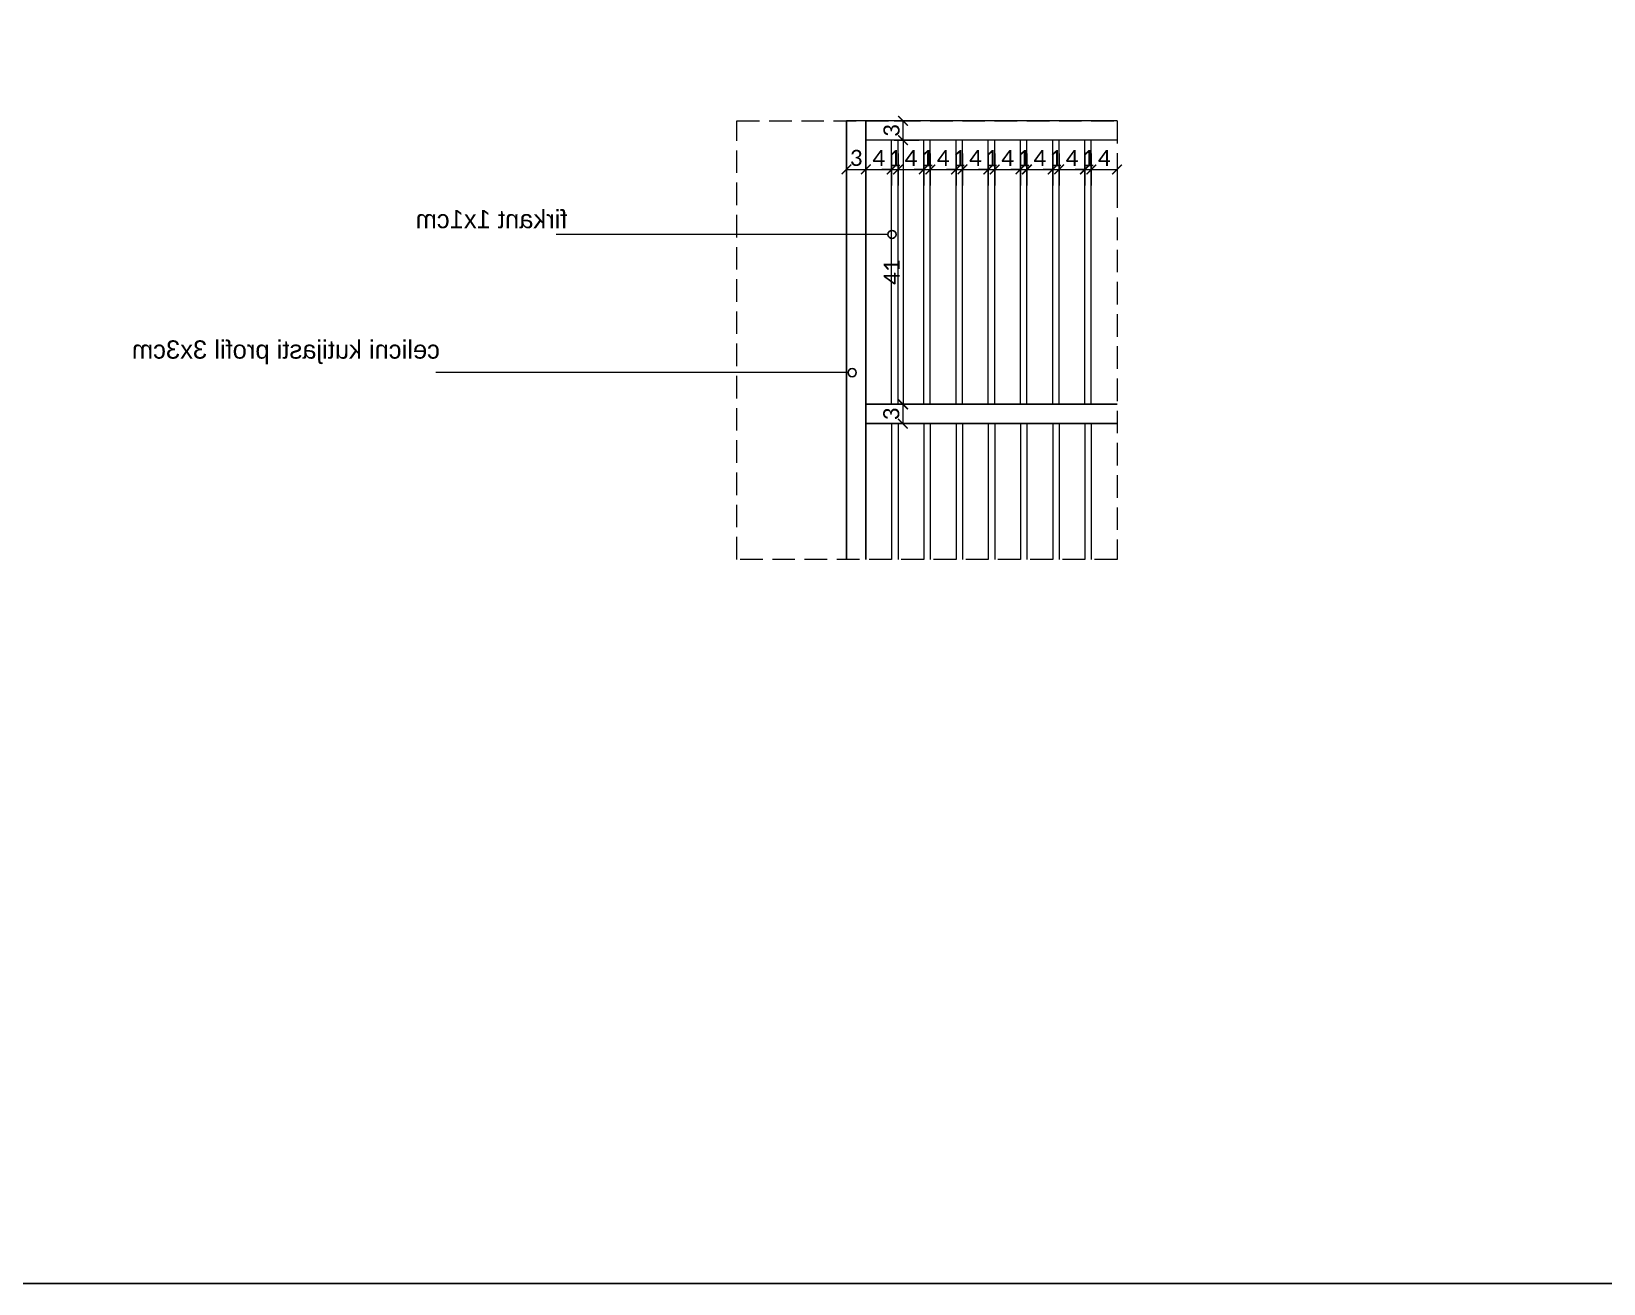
# Model space of a CAD drawing. Header units: centimetres. Extents: x -26724 to 60145, y -23645 to 6771.
# Drawn here: x -1317.7 to -829.7, y -74.5 to 314.3 of the extents above; entities that cross this region are included whole.
import ezdxf

# ---------------------------------------------------------------- set-up
doc = ezdxf.new("R2010")
doc.units = ezdxf.units.CM
doc.linetypes.add('737', pattern=[10, 7, -3])
for name, color, linetype, lineweight in [('2.IZGLED', 7, 'Continuous', 13), ('4.KOTE', 88, 'Continuous', 15), ('zid', 7, 'Continuous', 40)]:
    doc.layers.add(name, color=color, linetype=linetype, lineweight=lineweight)
doc.layers.add('3.IZGLED 2', color=7, linetype='Continuous', lineweight=9, true_color=0x4a4a4a)
doc.layers.add('tekst', color=7, linetype='Continuous')
doc.layers.add('tekst @ 50', color=7, linetype='Continuous')
doc.styles.add('Notes', font='arial.ttf', dxfattribs={"height": 3})
doc.styles.get("Standard").update_dxf_attribs({"font": 'calibri.ttf'})
doc.dimstyles.new('ja 1 30 izgledi zidova', dxfattribs={"dimtxt": 5, "dimasz": 3, "dimexe": 5, "dimexo": 5, "dimgap": 1, "dimtad": 1, "dimdec": 0, "dimtxsty": 'Standard', "dimblk": 'ARCHTICK', "dimcen": 2.5, "dimclrd": 256, "dimclrt": 7, "dimadec": 0, "dimazin": 0, "dimtfac": 1, "dimtdec": 0, "dimtix": 1, "dimtmove": 1, "dimatfit": 3, "dimldrblk": 'ARCHTICK', "dimfxl": 5, "dimfxlon": 1, "dimlwd": 0, "dimlwe": 9, "dimarcsym": 0})
doc.dimstyles.new('ja 1 50', dxfattribs={"dimtxt": 10, "dimasz": 5, "dimexe": 5, "dimexo": 5, "dimgap": 1, "dimtad": 1, "dimdec": 0, "dimtxsty": 'Standard', "dimblk": 'ARCHTICK', "dimcen": 2.5, "dimclrd": 256, "dimclrt": 7, "dimadec": 0, "dimazin": 0, "dimtfac": 1, "dimtdec": 0, "dimtix": 1, "dimtmove": 1, "dimatfit": 3, "dimldrblk": 'ARCHTICK', "dimfxl": 10, "dimfxlon": 1, "dimlwd": 0, "dimlwe": 9, "dimarcsym": 0})

# ---------------------------------------------------------------- blocks, each defined once
blk = doc.blocks.new('_ArchTick')
at = {"color": 0, "linetype": 'ByBlock', "const_width": 0.15}
blk.add_lwpolyline([(-0.5, -0.5), (0.5, 0.5)], dxfattribs=at)
blk = doc.blocks.new('*D789')
at = {"layer": '4.KOTE', "color": 0, "lineweight": 9, "transparency": 16777216}
for p, q in [((-1064.72, 273.69), (-1064.72, 266.43)), ((-1058.72, 276.43), (-1058.72, 266.43))]:
    blk.add_line(p, q, dxfattribs=at)
at = {"layer": '4.KOTE', "lineweight": 0, "transparency": 16777216}
blk.add_line((-1064.72, 271.43), (-1058.72, 271.43), dxfattribs=at)
at = {"layer": 'Defpoints', "color": 0, "transparency": 16777216}
for p in [(-1064.72, 294.92, -27), (-1058.72, 288.92), (-1058.72, 271.43)]:
    blk.add_point(p, dxfattribs=at)
at = {"layer": '4.KOTE', "lineweight": 0, "transparency": 16777216, "xscale": 3, "yscale": 3, "zscale": 3, "rotation": 180}
blk.add_blockref('_ArchTick', (-1064.72, 271.43), dxfattribs=at)
at = {"layer": '4.KOTE', "lineweight": 0, "transparency": 16777216, "xscale": 3, "yscale": 3, "zscale": 3}
blk.add_blockref('_ArchTick', (-1058.72, 271.43), dxfattribs=at)
at = {"layer": '4.KOTE', "color": 7, "transparency": 16777216, "insert": (-1061.72, 275), "char_height": 5, "attachment_point": 5}
blk.add_mtext('3', dxfattribs=at)
blk = doc.blocks.new('*D790')
at = {"layer": '4.KOTE', "color": 0, "lineweight": 9, "transparency": 16777216}
for p, q in [((-1058.72, 276.43), (-1058.72, 266.43)), ((-1050.72, 276.43), (-1050.72, 266.43))]:
    blk.add_line(p, q, dxfattribs=at)
at = {"layer": '4.KOTE', "lineweight": 0, "transparency": 16777216}
blk.add_line((-1058.72, 271.43), (-1050.72, 271.43), dxfattribs=at)
at = {"layer": 'Defpoints', "color": 0, "transparency": 16777216}
for p in [(-1058.72, 303.18), (-1050.72, 288.92), (-1050.72, 271.43)]:
    blk.add_point(p, dxfattribs=at)
at = {"layer": '4.KOTE', "lineweight": 0, "transparency": 16777216, "xscale": 3, "yscale": 3, "zscale": 3, "rotation": 180}
blk.add_blockref('_ArchTick', (-1058.72, 271.43), dxfattribs=at)
at = {"layer": '4.KOTE', "lineweight": 0, "transparency": 16777216, "xscale": 3, "yscale": 3, "zscale": 3}
blk.add_blockref('_ArchTick', (-1050.72, 271.43), dxfattribs=at)
at = {"layer": '4.KOTE', "color": 7, "transparency": 16777216, "insert": (-1054.72, 274.95), "char_height": 5, "attachment_point": 5}
blk.add_mtext('4', dxfattribs=at)
blk = doc.blocks.new('*D791')
at = {"layer": '4.KOTE', "color": 0, "lineweight": 9, "transparency": 16777216}
for p, q in [((-1050.72, 276.43), (-1050.72, 266.43)), ((-1048.72, 276.43), (-1048.72, 266.43))]:
    blk.add_line(p, q, dxfattribs=at)
at = {"layer": '4.KOTE', "lineweight": 0, "transparency": 16777216}
for p, q in [((-1050.72, 271.43), (-1053.72, 271.43)), ((-1050.72, 271.43), (-1048.72, 271.43)), ((-1048.72, 271.43), (-1045.72, 271.43))]:
    blk.add_line(p, q, dxfattribs=at)
at = {"layer": 'Defpoints', "color": 0, "transparency": 16777216}
for p in [(-1050.72, 288.92), (-1048.72, 288.92), (-1048.72, 271.43)]:
    blk.add_point(p, dxfattribs=at)
at = {"layer": '4.KOTE', "lineweight": 0, "transparency": 16777216, "xscale": 3, "yscale": 3, "zscale": 3}
blk.add_blockref('_ArchTick', (-1050.72, 271.43), dxfattribs=at)
at = {"layer": '4.KOTE', "lineweight": 0, "transparency": 16777216, "xscale": 3, "yscale": 3, "zscale": 3, "rotation": 180}
blk.add_blockref('_ArchTick', (-1048.72, 271.43), dxfattribs=at)
at = {"layer": '4.KOTE', "color": 7, "transparency": 16777216, "insert": (-1049.72, 274.94), "char_height": 5, "attachment_point": 5}
blk.add_mtext('1', dxfattribs=at)
blk = doc.blocks.new('*D792')
at = {"layer": '4.KOTE', "color": 0, "lineweight": 9, "transparency": 16777216}
for p, q in [((-1048.72, 276.43), (-1048.72, 266.43)), ((-1040.72, 276.43), (-1040.72, 266.43))]:
    blk.add_line(p, q, dxfattribs=at)
at = {"layer": '4.KOTE', "lineweight": 0, "transparency": 16777216}
blk.add_line((-1048.72, 271.43), (-1040.72, 271.43), dxfattribs=at)
at = {"layer": 'Defpoints', "color": 0, "transparency": 16777216}
for p in [(-1048.72, 288.92), (-1040.72, 288.92), (-1040.72, 271.43)]:
    blk.add_point(p, dxfattribs=at)
at = {"layer": '4.KOTE', "lineweight": 0, "transparency": 16777216, "xscale": 3, "yscale": 3, "zscale": 3, "rotation": 180}
blk.add_blockref('_ArchTick', (-1048.72, 271.43), dxfattribs=at)
at = {"layer": '4.KOTE', "lineweight": 0, "transparency": 16777216, "xscale": 3, "yscale": 3, "zscale": 3}
blk.add_blockref('_ArchTick', (-1040.72, 271.43), dxfattribs=at)
at = {"layer": '4.KOTE', "color": 7, "transparency": 16777216, "insert": (-1044.72, 274.95), "char_height": 5, "attachment_point": 5}
blk.add_mtext('4', dxfattribs=at)
blk = doc.blocks.new('*D793')
at = {"layer": '4.KOTE', "color": 0, "lineweight": 9, "transparency": 16777216}
for p, q in [((-1040.72, 276.43), (-1040.72, 266.43)), ((-1038.72, 276.43), (-1038.72, 266.43))]:
    blk.add_line(p, q, dxfattribs=at)
at = {"layer": '4.KOTE', "lineweight": 0, "transparency": 16777216}
for p, q in [((-1040.72, 271.43), (-1043.72, 271.43)), ((-1040.72, 271.43), (-1038.72, 271.43)), ((-1038.72, 271.43), (-1035.72, 271.43))]:
    blk.add_line(p, q, dxfattribs=at)
at = {"layer": 'Defpoints', "color": 0, "transparency": 16777216}
for p in [(-1040.72, 288.92), (-1038.72, 288.92), (-1038.72, 271.43)]:
    blk.add_point(p, dxfattribs=at)
at = {"layer": '4.KOTE', "lineweight": 0, "transparency": 16777216, "xscale": 3, "yscale": 3, "zscale": 3}
blk.add_blockref('_ArchTick', (-1040.72, 271.43), dxfattribs=at)
at = {"layer": '4.KOTE', "lineweight": 0, "transparency": 16777216, "xscale": 3, "yscale": 3, "zscale": 3, "rotation": 180}
blk.add_blockref('_ArchTick', (-1038.72, 271.43), dxfattribs=at)
at = {"layer": '4.KOTE', "color": 7, "transparency": 16777216, "insert": (-1039.72, 274.94), "char_height": 5, "attachment_point": 5}
blk.add_mtext('1', dxfattribs=at)
blk = doc.blocks.new('*D794')
at = {"layer": '4.KOTE', "color": 0, "lineweight": 9, "transparency": 16777216}
for p, q in [((-1038.72, 276.43), (-1038.72, 266.43)), ((-1030.72, 276.43), (-1030.72, 266.43))]:
    blk.add_line(p, q, dxfattribs=at)
at = {"layer": '4.KOTE', "lineweight": 0, "transparency": 16777216}
blk.add_line((-1038.72, 271.43), (-1030.72, 271.43), dxfattribs=at)
at = {"layer": 'Defpoints', "color": 0, "transparency": 16777216}
for p in [(-1038.72, 288.92), (-1030.72, 288.92), (-1030.72, 271.43)]:
    blk.add_point(p, dxfattribs=at)
at = {"layer": '4.KOTE', "lineweight": 0, "transparency": 16777216, "xscale": 3, "yscale": 3, "zscale": 3, "rotation": 180}
blk.add_blockref('_ArchTick', (-1038.72, 271.43), dxfattribs=at)
at = {"layer": '4.KOTE', "lineweight": 0, "transparency": 16777216, "xscale": 3, "yscale": 3, "zscale": 3}
blk.add_blockref('_ArchTick', (-1030.72, 271.43), dxfattribs=at)
at = {"layer": '4.KOTE', "color": 7, "transparency": 16777216, "insert": (-1034.72, 274.95), "char_height": 5, "attachment_point": 5}
blk.add_mtext('4', dxfattribs=at)
blk = doc.blocks.new('*D795')
at = {"layer": '4.KOTE', "color": 0, "lineweight": 9, "transparency": 16777216}
for p, q in [((-1030.72, 276.43), (-1030.72, 266.43)), ((-1028.72, 276.43), (-1028.72, 266.43))]:
    blk.add_line(p, q, dxfattribs=at)
at = {"layer": '4.KOTE', "lineweight": 0, "transparency": 16777216}
for p, q in [((-1030.72, 271.43), (-1033.72, 271.43)), ((-1030.72, 271.43), (-1028.72, 271.43)), ((-1028.72, 271.43), (-1025.72, 271.43))]:
    blk.add_line(p, q, dxfattribs=at)
at = {"layer": 'Defpoints', "color": 0, "transparency": 16777216}
for p in [(-1030.72, 288.92), (-1028.72, 288.92), (-1028.72, 271.43)]:
    blk.add_point(p, dxfattribs=at)
at = {"layer": '4.KOTE', "lineweight": 0, "transparency": 16777216, "xscale": 3, "yscale": 3, "zscale": 3}
blk.add_blockref('_ArchTick', (-1030.72, 271.43), dxfattribs=at)
at = {"layer": '4.KOTE', "lineweight": 0, "transparency": 16777216, "xscale": 3, "yscale": 3, "zscale": 3, "rotation": 180}
blk.add_blockref('_ArchTick', (-1028.72, 271.43), dxfattribs=at)
at = {"layer": '4.KOTE', "color": 7, "transparency": 16777216, "insert": (-1029.72, 274.94), "char_height": 5, "attachment_point": 5}
blk.add_mtext('1', dxfattribs=at)
blk = doc.blocks.new('*D796')
at = {"layer": '4.KOTE', "color": 0, "lineweight": 9, "transparency": 16777216}
for p, q in [((-1028.72, 276.43), (-1028.72, 266.43)), ((-1020.72, 276.43), (-1020.72, 266.43))]:
    blk.add_line(p, q, dxfattribs=at)
at = {"layer": '4.KOTE', "lineweight": 0, "transparency": 16777216}
blk.add_line((-1028.72, 271.43), (-1020.72, 271.43), dxfattribs=at)
at = {"layer": 'Defpoints', "color": 0, "transparency": 16777216}
for p in [(-1028.72, 288.92), (-1020.72, 288.92), (-1020.72, 271.43)]:
    blk.add_point(p, dxfattribs=at)
at = {"layer": '4.KOTE', "lineweight": 0, "transparency": 16777216, "xscale": 3, "yscale": 3, "zscale": 3, "rotation": 180}
blk.add_blockref('_ArchTick', (-1028.72, 271.43), dxfattribs=at)
at = {"layer": '4.KOTE', "lineweight": 0, "transparency": 16777216, "xscale": 3, "yscale": 3, "zscale": 3}
blk.add_blockref('_ArchTick', (-1020.72, 271.43), dxfattribs=at)
at = {"layer": '4.KOTE', "color": 7, "transparency": 16777216, "insert": (-1024.72, 274.95), "char_height": 5, "attachment_point": 5}
blk.add_mtext('4', dxfattribs=at)
blk = doc.blocks.new('*D797')
at = {"layer": '4.KOTE', "color": 0, "lineweight": 9, "transparency": 16777216}
for p, q in [((-1020.72, 276.43), (-1020.72, 266.43)), ((-1018.72, 276.43), (-1018.72, 266.43))]:
    blk.add_line(p, q, dxfattribs=at)
at = {"layer": '4.KOTE', "lineweight": 0, "transparency": 16777216}
for p, q in [((-1020.72, 271.43), (-1023.72, 271.43)), ((-1020.72, 271.43), (-1018.72, 271.43)), ((-1018.72, 271.43), (-1015.72, 271.43))]:
    blk.add_line(p, q, dxfattribs=at)
at = {"layer": 'Defpoints', "color": 0, "transparency": 16777216}
for p in [(-1020.72, 288.92), (-1018.72, 288.92), (-1018.72, 271.43)]:
    blk.add_point(p, dxfattribs=at)
at = {"layer": '4.KOTE', "lineweight": 0, "transparency": 16777216, "xscale": 3, "yscale": 3, "zscale": 3}
blk.add_blockref('_ArchTick', (-1020.72, 271.43), dxfattribs=at)
at = {"layer": '4.KOTE', "lineweight": 0, "transparency": 16777216, "xscale": 3, "yscale": 3, "zscale": 3, "rotation": 180}
blk.add_blockref('_ArchTick', (-1018.72, 271.43), dxfattribs=at)
at = {"layer": '4.KOTE', "color": 7, "transparency": 16777216, "insert": (-1019.72, 274.94), "char_height": 5, "attachment_point": 5}
blk.add_mtext('1', dxfattribs=at)
blk = doc.blocks.new('*D798')
at = {"layer": '4.KOTE', "color": 0, "lineweight": 9, "transparency": 16777216}
for p, q in [((-1018.72, 276.43), (-1018.72, 266.43)), ((-1010.72, 276.43), (-1010.72, 266.43))]:
    blk.add_line(p, q, dxfattribs=at)
at = {"layer": '4.KOTE', "lineweight": 0, "transparency": 16777216}
blk.add_line((-1018.72, 271.43), (-1010.72, 271.43), dxfattribs=at)
at = {"layer": 'Defpoints', "color": 0, "transparency": 16777216}
for p in [(-1018.72, 288.92), (-1010.72, 288.92), (-1010.72, 271.43)]:
    blk.add_point(p, dxfattribs=at)
at = {"layer": '4.KOTE', "lineweight": 0, "transparency": 16777216, "xscale": 3, "yscale": 3, "zscale": 3, "rotation": 180}
blk.add_blockref('_ArchTick', (-1018.72, 271.43), dxfattribs=at)
at = {"layer": '4.KOTE', "lineweight": 0, "transparency": 16777216, "xscale": 3, "yscale": 3, "zscale": 3}
blk.add_blockref('_ArchTick', (-1010.72, 271.43), dxfattribs=at)
at = {"layer": '4.KOTE', "color": 7, "transparency": 16777216, "insert": (-1014.72, 274.95), "char_height": 5, "attachment_point": 5}
blk.add_mtext('4', dxfattribs=at)
blk = doc.blocks.new('*D799')
at = {"layer": '4.KOTE', "color": 0, "lineweight": 9, "transparency": 16777216}
for p, q in [((-1010.72, 276.43), (-1010.72, 266.43)), ((-1008.72, 276.43), (-1008.72, 266.43))]:
    blk.add_line(p, q, dxfattribs=at)
at = {"layer": '4.KOTE', "lineweight": 0, "transparency": 16777216}
for p, q in [((-1010.72, 271.43), (-1013.72, 271.43)), ((-1010.72, 271.43), (-1008.72, 271.43)), ((-1008.72, 271.43), (-1005.72, 271.43))]:
    blk.add_line(p, q, dxfattribs=at)
at = {"layer": 'Defpoints', "color": 0, "transparency": 16777216}
for p in [(-1010.72, 288.92), (-1008.72, 288.92), (-1008.72, 271.43)]:
    blk.add_point(p, dxfattribs=at)
at = {"layer": '4.KOTE', "lineweight": 0, "transparency": 16777216, "xscale": 3, "yscale": 3, "zscale": 3}
blk.add_blockref('_ArchTick', (-1010.72, 271.43), dxfattribs=at)
at = {"layer": '4.KOTE', "lineweight": 0, "transparency": 16777216, "xscale": 3, "yscale": 3, "zscale": 3, "rotation": 180}
blk.add_blockref('_ArchTick', (-1008.72, 271.43), dxfattribs=at)
at = {"layer": '4.KOTE', "color": 7, "transparency": 16777216, "insert": (-1009.72, 274.94), "char_height": 5, "attachment_point": 5}
blk.add_mtext('1', dxfattribs=at)
blk = doc.blocks.new('*D800')
at = {"layer": '4.KOTE', "color": 0, "lineweight": 9, "transparency": 16777216}
for p, q in [((-1008.72, 276.43), (-1008.72, 266.43)), ((-1000.72, 276.43), (-1000.72, 266.43))]:
    blk.add_line(p, q, dxfattribs=at)
at = {"layer": '4.KOTE', "lineweight": 0, "transparency": 16777216}
blk.add_line((-1008.72, 271.43), (-1000.72, 271.43), dxfattribs=at)
at = {"layer": 'Defpoints', "color": 0, "transparency": 16777216}
for p in [(-1008.72, 288.92), (-1000.72, 288.92), (-1000.72, 271.43)]:
    blk.add_point(p, dxfattribs=at)
at = {"layer": '4.KOTE', "lineweight": 0, "transparency": 16777216, "xscale": 3, "yscale": 3, "zscale": 3, "rotation": 180}
blk.add_blockref('_ArchTick', (-1008.72, 271.43), dxfattribs=at)
at = {"layer": '4.KOTE', "lineweight": 0, "transparency": 16777216, "xscale": 3, "yscale": 3, "zscale": 3}
blk.add_blockref('_ArchTick', (-1000.72, 271.43), dxfattribs=at)
at = {"layer": '4.KOTE', "color": 7, "transparency": 16777216, "insert": (-1004.72, 274.95), "char_height": 5, "attachment_point": 5}
blk.add_mtext('4', dxfattribs=at)
blk = doc.blocks.new('*D801')
at = {"layer": '4.KOTE', "color": 0, "lineweight": 9, "transparency": 16777216}
for p, q in [((-1000.72, 276.43), (-1000.72, 266.43)), ((-998.72, 276.43), (-998.72, 266.43))]:
    blk.add_line(p, q, dxfattribs=at)
at = {"layer": '4.KOTE', "lineweight": 0, "transparency": 16777216}
for p, q in [((-1000.72, 271.43), (-1003.72, 271.43)), ((-1000.72, 271.43), (-998.72, 271.43)), ((-998.72, 271.43), (-995.72, 271.43))]:
    blk.add_line(p, q, dxfattribs=at)
at = {"layer": 'Defpoints', "color": 0, "transparency": 16777216}
for p in [(-1000.72, 288.92), (-998.72, 288.92), (-998.72, 271.43)]:
    blk.add_point(p, dxfattribs=at)
at = {"layer": '4.KOTE', "lineweight": 0, "transparency": 16777216, "xscale": 3, "yscale": 3, "zscale": 3}
blk.add_blockref('_ArchTick', (-1000.72, 271.43), dxfattribs=at)
at = {"layer": '4.KOTE', "lineweight": 0, "transparency": 16777216, "xscale": 3, "yscale": 3, "zscale": 3, "rotation": 180}
blk.add_blockref('_ArchTick', (-998.72, 271.43), dxfattribs=at)
at = {"layer": '4.KOTE', "color": 7, "transparency": 16777216, "insert": (-999.72, 274.94), "char_height": 5, "attachment_point": 5}
blk.add_mtext('1', dxfattribs=at)
blk = doc.blocks.new('*D802')
at = {"layer": '4.KOTE', "color": 0, "lineweight": 9, "transparency": 16777216}
for p, q in [((-998.72, 276.43), (-998.72, 266.43)), ((-990.72, 276.43), (-990.72, 266.43))]:
    blk.add_line(p, q, dxfattribs=at)
at = {"layer": '4.KOTE', "lineweight": 0, "transparency": 16777216}
blk.add_line((-998.72, 271.43), (-990.72, 271.43), dxfattribs=at)
at = {"layer": 'Defpoints', "color": 0, "transparency": 16777216}
for p in [(-998.72, 288.92), (-990.72, 288.92), (-990.72, 271.43)]:
    blk.add_point(p, dxfattribs=at)
at = {"layer": '4.KOTE', "lineweight": 0, "transparency": 16777216, "xscale": 3, "yscale": 3, "zscale": 3, "rotation": 180}
blk.add_blockref('_ArchTick', (-998.72, 271.43), dxfattribs=at)
at = {"layer": '4.KOTE', "lineweight": 0, "transparency": 16777216, "xscale": 3, "yscale": 3, "zscale": 3}
blk.add_blockref('_ArchTick', (-990.72, 271.43), dxfattribs=at)
at = {"layer": '4.KOTE', "color": 7, "transparency": 16777216, "insert": (-994.72, 274.95), "char_height": 5, "attachment_point": 5}
blk.add_mtext('4', dxfattribs=at)
blk = doc.blocks.new('*D803')
at = {"layer": '4.KOTE', "color": 0, "lineweight": 9, "transparency": 16777216}
for p, q in [((-990.72, 276.43), (-990.72, 266.43)), ((-988.72, 276.43), (-988.72, 266.43))]:
    blk.add_line(p, q, dxfattribs=at)
at = {"layer": '4.KOTE', "lineweight": 0, "transparency": 16777216}
for p, q in [((-990.72, 271.43), (-993.72, 271.43)), ((-990.72, 271.43), (-988.72, 271.43)), ((-988.72, 271.43), (-985.72, 271.43))]:
    blk.add_line(p, q, dxfattribs=at)
at = {"layer": 'Defpoints', "color": 0, "transparency": 16777216}
for p in [(-990.72, 288.92), (-988.72, 288.92), (-988.72, 271.43)]:
    blk.add_point(p, dxfattribs=at)
at = {"layer": '4.KOTE', "lineweight": 0, "transparency": 16777216, "xscale": 3, "yscale": 3, "zscale": 3}
blk.add_blockref('_ArchTick', (-990.72, 271.43), dxfattribs=at)
at = {"layer": '4.KOTE', "lineweight": 0, "transparency": 16777216, "xscale": 3, "yscale": 3, "zscale": 3, "rotation": 180}
blk.add_blockref('_ArchTick', (-988.72, 271.43), dxfattribs=at)
at = {"layer": '4.KOTE', "color": 7, "transparency": 16777216, "insert": (-989.72, 274.94), "char_height": 5, "attachment_point": 5}
blk.add_mtext('1', dxfattribs=at)
blk = doc.blocks.new('*D804')
at = {"layer": '4.KOTE', "color": 0, "lineweight": 9, "transparency": 16777216}
for p, q in [((-988.72, 276.43), (-988.72, 266.43)), ((-980.72, 276.43), (-980.72, 266.43))]:
    blk.add_line(p, q, dxfattribs=at)
at = {"layer": '4.KOTE', "lineweight": 0, "transparency": 16777216}
blk.add_line((-988.72, 271.43), (-980.72, 271.43), dxfattribs=at)
at = {"layer": 'Defpoints', "color": 0, "transparency": 16777216}
for p in [(-988.72, 288.92), (-980.72, 288.92), (-980.72, 271.43)]:
    blk.add_point(p, dxfattribs=at)
at = {"layer": '4.KOTE', "lineweight": 0, "transparency": 16777216, "xscale": 3, "yscale": 3, "zscale": 3, "rotation": 180}
blk.add_blockref('_ArchTick', (-988.72, 271.43), dxfattribs=at)
at = {"layer": '4.KOTE', "lineweight": 0, "transparency": 16777216, "xscale": 3, "yscale": 3, "zscale": 3}
blk.add_blockref('_ArchTick', (-980.72, 271.43), dxfattribs=at)
at = {"layer": '4.KOTE', "color": 7, "transparency": 16777216, "insert": (-984.72, 274.95), "char_height": 5, "attachment_point": 5}
blk.add_mtext('4', dxfattribs=at)
blk = doc.blocks.new('*D805')
at = {"layer": '4.KOTE', "color": 0, "lineweight": 9, "transparency": 16777216}
for p, q in [((-1049.91, 286.51), (-1042.16, 286.51)), ((-1049.91, 280.51), (-1042.16, 280.51))]:
    blk.add_line(p, q, dxfattribs=at)
at = {"layer": '4.KOTE', "lineweight": 0, "transparency": 16777216}
blk.add_line((-1047.16, 280.51), (-1047.16, 286.51), dxfattribs=at)
at = {"layer": 'Defpoints', "color": 0, "transparency": 16777216}
for p in [(-1058.72, 286.51, -13.5), (-1047.16, 286.51), (-1058.72, 280.51, -13.5)]:
    blk.add_point(p, dxfattribs=at)
at = {"layer": '4.KOTE', "lineweight": 0, "transparency": 16777216, "xscale": 3, "yscale": 3, "zscale": 3}
for p, rotation in [((-1047.16, 286.51), 90), ((-1047.16, 280.51), 270)]:
    blk.add_blockref('_ArchTick', p, dxfattribs=dict(at, rotation=rotation))
at = {"layer": '4.KOTE', "color": 7, "transparency": 16777216, "insert": (-1050.73, 283.51), "char_height": 5, "attachment_point": 5, "rotation": 90}
blk.add_mtext('3', dxfattribs=at)
blk = doc.blocks.new('*D806')
at = {"layer": '4.KOTE', "color": 0, "lineweight": 9, "transparency": 16777216}
for p, q in [((-1042.16, 280.51), (-1052.16, 280.51)), ((-1042.34, 198.51), (-1052.16, 198.51))]:
    blk.add_line(p, q, dxfattribs=at)
at = {"layer": '4.KOTE', "lineweight": 0, "transparency": 16777216}
blk.add_line((-1047.16, 280.51), (-1047.16, 198.51), dxfattribs=at)
at = {"layer": 'Defpoints', "color": 0, "transparency": 16777216}
for p in [(-980.72, 280.51), (-1047.16, 198.51), (-980.72, 198.51, -13.5)]:
    blk.add_point(p, dxfattribs=at)
at = {"layer": '4.KOTE', "lineweight": 0, "transparency": 16777216, "xscale": 3, "yscale": 3, "zscale": 3}
for p, rotation in [((-1047.16, 280.51), 90), ((-1047.16, 198.51), 270)]:
    blk.add_blockref('_ArchTick', p, dxfattribs=dict(at, rotation=rotation))
at = {"layer": '4.KOTE', "color": 7, "transparency": 16777216, "insert": (-1050.68, 239.51), "char_height": 5, "attachment_point": 5, "rotation": 90}
blk.add_mtext('41', dxfattribs=at)
blk = doc.blocks.new('*D807')
at = {"layer": '4.KOTE', "color": 0, "lineweight": 9, "transparency": 16777216}
for p, q in [((-1042.42, 198.51), (-1052.25, 198.51)), ((-1042.42, 192.51), (-1052.25, 192.51))]:
    blk.add_line(p, q, dxfattribs=at)
at = {"layer": '4.KOTE', "lineweight": 0, "transparency": 16777216}
blk.add_line((-1047.25, 198.51), (-1047.25, 192.51), dxfattribs=at)
at = {"layer": 'Defpoints', "color": 0, "transparency": 16777216}
for p in [(-980.72, 198.51, -13.5), (-1047.25, 192.51), (-980.72, 192.51, -13.5)]:
    blk.add_point(p, dxfattribs=at)
at = {"layer": '4.KOTE', "lineweight": 0, "transparency": 16777216, "xscale": 3, "yscale": 3, "zscale": 3}
for p, rotation in [((-1047.25, 198.51), 90), ((-1047.25, 192.51), 270)]:
    blk.add_blockref('_ArchTick', p, dxfattribs=dict(at, rotation=rotation))
at = {"layer": '4.KOTE', "color": 7, "transparency": 16777216, "insert": (-1050.81, 195.51), "char_height": 5, "attachment_point": 5, "rotation": 90}
blk.add_mtext('3', dxfattribs=at)
blk = doc.blocks.new('*D2077')
at = {"layer": '4.KOTE', "color": 0, "lineweight": 9, "transparency": 16777216}
for p, q in [((-6446.34, 430.41), (-6461.34, 430.41)), ((-6454.61, 258.9), (-6451.34, 258.9))]:
    blk.add_line(p, q, dxfattribs=at)
at = {"layer": '4.KOTE', "lineweight": 0, "transparency": 16777216}
blk.add_line((-6456.34, 430.41), (-6456.34, 258.9), dxfattribs=at)
at = {"layer": 'Defpoints', "color": 0, "transparency": 16777216}
for p in [(0, 430.41, 13.5), (-6456.35, 258.9, 13.5), (-6456.34, 258.9)]:
    blk.add_point(p, dxfattribs=at)
at = {"layer": '4.KOTE', "lineweight": 0, "transparency": 16777216, "xscale": 5, "yscale": 5, "zscale": 5}
for p, rotation in [((-6456.34, 430.41), 90), ((-6456.34, 258.9), 270)]:
    blk.add_blockref('_ArchTick', p, dxfattribs=dict(at, rotation=rotation))
at = {"layer": '4.KOTE', "color": 7, "transparency": 16777216, "insert": (-6462.42, 344.65), "char_height": 10, "attachment_point": 5, "rotation": 90}
blk.add_mtext('172', dxfattribs=at)

msp = doc.modelspace()

# ---------------------------------------------------------------- linework, layer by layer
for p, q in [((-1064.72, 286.51), (-1064.72, 150.34)), ((-1058.72, 286.51), (-1058.72, 198.51)), ((-1058.72, 198.51), (-1058.72, 150.34)), ((-1058.72, 198.51), (-980.72, 198.51)), ((-1058.72, 192.51), (-980.72, 192.51))]:
    msp.add_line(p, q)
at = {"layer": '2.IZGLED'}
for p, q in [((-980.72, 286.51), (-1064.72, 286.51)), ((-980.72, 280.51), (-1058.72, 280.51))]:
    msp.add_line(p, q, dxfattribs=at)
at = {"layer": '2.IZGLED', "color": 240, "linetype": '737'}
msp.add_lwpolyline([(-1098.73, 286.51), (-980.72, 286.51), (-980.72, 150.34), (-1098.73, 150.34)], close=True, dxfattribs=at)
at = {"layer": '3.IZGLED 2'}
for p, q in [((-1050.72, 198.51), (-1050.72, 280.51)), ((-1048.72, 198.51), (-1048.72, 280.51)), ((-1040.72, 198.51), (-1040.72, 280.51)), ((-1038.72, 198.51), (-1038.72, 280.51)), ((-1030.72, 198.51), (-1030.72, 280.51)), ((-1028.72, 198.51), (-1028.72, 280.51)), ((-1020.72, 198.51), (-1020.72, 280.51)), ((-1018.72, 198.51), (-1018.72, 280.51)), ((-1010.72, 198.51), (-1010.72, 280.51)), ((-1008.72, 198.51), (-1008.72, 280.51)), ((-1000.72, 198.51), (-1000.72, 280.51)), ((-998.72, 198.51), (-998.72, 280.51)), ((-990.72, 198.51), (-990.72, 280.51)), ((-988.72, 198.51), (-988.72, 280.51)), ((-1050.72, 192.51), (-1050.72, 150.34)), ((-1048.72, 192.51), (-1048.72, 150.34)), ((-1040.72, 192.51), (-1040.72, 150.34)), ((-1038.72, 192.51), (-1038.72, 150.34)), ((-1030.72, 192.51), (-1030.72, 150.34)), ((-1028.72, 192.51), (-1028.72, 150.34)), ((-1020.72, 192.51), (-1020.72, 150.34)), ((-1018.72, 192.51), (-1018.72, 150.34)), ((-1010.72, 192.51), (-1010.72, 150.34)), ((-1008.72, 192.51), (-1008.72, 150.34)), ((-1000.72, 192.51), (-1000.72, 150.34)), ((-998.72, 192.51), (-998.72, 150.34)), ((-990.72, 192.51), (-990.72, 150.34)), ((-988.72, 192.51), (-988.72, 150.34))]:
    msp.add_line(p, q, dxfattribs=at)
at = {"layer": '3.IZGLED 2', "ltscale": 0.8, "elevation": 13.5}
for points in [[(-1051.85, 251.25), (-1154.81, 251.25)], [(-1064.23, 208.34), (-1192.23, 208.34)]]:
    msp.add_lwpolyline(points, dxfattribs=at)
at = {"layer": 'tekst'}
for centre in [(-1050.59, 251.25, 13.5), (-1062.97, 208.34, 13.5)]:
    msp.add_circle(centre, 1.26, dxfattribs=at)
at = {"layer": 'zid', "lineweight": 25, "ltscale": 12}
msp.add_line((-1327.56, -74.48), (322.18, -74.48), dxfattribs=at)
msp.add_lwpolyline([(-1327.56, -74.48), (454.44, -74.48), (454.44, 1185.52), (-1327.56, 1185.52)], close=True, dxfattribs=at)

# ---------------------------------------------------------------- texts
at = {"layer": 'tekst @ 50', "ltscale": 0.8, "extrusion": (0, 0, -1), "char_height": 5.6759, "attachment_point": 1, "text_direction": (-1, 0, 0), "style": 'Notes'}
for s, insert in [('firkant 1x1cm', (-1151.34, 258.86, 13.5)), ('celicni kutijasti profil 3x3cm', (-1190.94, 218.36, 13.5))]:
    msp.add_mtext_dynamic_manual_height_columns(s, width=290.6445, gutter_width=750, heights=[0], dxfattribs=dict(at, insert=insert))

# ---------------------------------------------------------------- dimensions: what is measured, and where the dimension line sits
at = {"layer": '4.KOTE'}
dim = msp.add_linear_dim(base=(-6456.34, 258.9), p1=(0, 430.41, 13.5), p2=(-6456.35, 258.9, 13.5), angle=90, dimstyle='ja 1 50', dxfattribs=at)
dim.commit()
dim.dimension.update_dxf_attribs({"geometry": '*D2077', "text_midpoint": (-6462.42, 344.65)})
for base, p1, p2, text, picture, middle in [((-1050.72, 271.43), (-1058.72, 303.18), (-1050.72, 288.92), '4', '*D790', (-1054.72, 274.95)), ((-1058.72, 271.43), (-1064.72, 294.92, -27), (-1058.72, 288.92), '3', '*D789', (-1061.72, 275)), ((-1048.72, 271.43), (-1050.72, 288.92), (-1048.72, 288.92), '1', '*D791', (-1049.72, 274.94)), ((-1040.72, 271.43), (-1048.72, 288.92), (-1040.72, 288.92), '4', '*D792', (-1044.72, 274.95)), ((-1038.72, 271.43), (-1040.72, 288.92), (-1038.72, 288.92), '1', '*D793', (-1039.72, 274.94)), ((-1030.72, 271.43), (-1038.72, 288.92), (-1030.72, 288.92), '4', '*D794', (-1034.72, 274.95)), ((-1028.72, 271.43), (-1030.72, 288.92), (-1028.72, 288.92), '1', '*D795', (-1029.72, 274.94)), ((-1020.72, 271.43), (-1028.72, 288.92), (-1020.72, 288.92), '4', '*D796', (-1024.72, 274.95)), ((-1018.72, 271.43), (-1020.72, 288.92), (-1018.72, 288.92), '1', '*D797', (-1019.72, 274.94)), ((-1010.72, 271.43), (-1018.72, 288.92), (-1010.72, 288.92), '4', '*D798', (-1014.72, 274.95)), ((-1008.72, 271.43), (-1010.72, 288.92), (-1008.72, 288.92), '1', '*D799', (-1009.72, 274.94)), ((-1000.72, 271.43), (-1008.72, 288.92), (-1000.72, 288.92), '4', '*D800', (-1004.72, 274.95)), ((-998.72, 271.43), (-1000.72, 288.92), (-998.72, 288.92), '1', '*D801', (-999.72, 274.94)), ((-990.72, 271.43), (-998.72, 288.92), (-990.72, 288.92), '4', '*D802', (-994.72, 274.95)), ((-988.72, 271.43), (-990.72, 288.92), (-988.72, 288.92), '1', '*D803', (-989.72, 274.94)), ((-980.72, 271.43), (-988.72, 288.92), (-980.72, 288.92), '4', '*D804', (-984.72, 274.95))]:
    dim = msp.add_linear_dim(base=base, p1=p1, p2=p2, text=text, dimstyle='ja 1 30 izgledi zidova', dxfattribs=at)
    dim.commit()
    dim.dimension.update_dxf_attribs({"geometry": picture, "text_midpoint": middle})
for base, p1, p2, text, picture, middle in [((-1047.16, 286.51, 13.5), (-1058.72, 280.51), (-1058.72, 286.51), '3', '*D805', (-1050.73, 283.51, 13.5)), ((-1047.16, 198.51, 13.5), (-980.72, 280.51, 13.5), (-980.72, 198.51), '41', '*D806', (-1050.68, 239.51, 13.5)), ((-1047.25, 192.51, 13.5), (-980.72, 198.51), (-980.72, 192.51), '3', '*D807', (-1050.81, 195.51, 13.5))]:
    dim = msp.add_linear_dim(base=base, p1=p1, p2=p2, angle=90, text=text, dimstyle='ja 1 30 izgledi zidova', dxfattribs=at)
    dim.commit()
    dim.dimension.update_dxf_attribs({"geometry": picture, "text_midpoint": middle})

doc.saveas('drawing.dxf')
